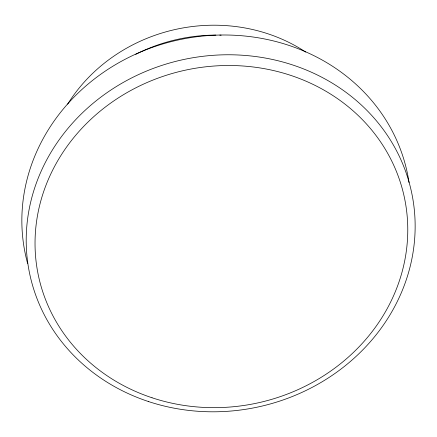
<?xml version="1.0" encoding="UTF-8"?>
<svg xmlns="http://www.w3.org/2000/svg" width="437" height="437" viewBox="0 0 437 437"><rect width="100%" height="100%" fill="white"/><g stroke="black" fill="none" stroke-linecap="round" stroke-linejoin="round"><path stroke-width="0.66" d="M135.727 54.341A162.711 148.061 -12.4 0 1 215.862 35.091M219.811 35.129A162.711 148.061 -12.4 0 1 221.127 35.162M27.597 263.418A195.252 177.673 -12.4 0 1 179.749 39.647A195.252 177.673 -12.4 0 1 409.043 182.546M67.648 104.148A162.717 148.067 -12.4 0 1 305.714 52.063M148.296 401.483A195.252 177.673 -12.4 0 0 413.183 200.998A195.252 177.673 -12.4 0 0 100.543 97.375A195.252 177.673 -12.4 0 0 148.296 401.483M152.032 397.768A187.118 170.272 -12.4 0 0 405.891 205.641A187.118 170.272 -12.4 0 0 106.273 106.333A187.118 170.272 -12.4 0 0 152.032 397.768"/></g></svg>
